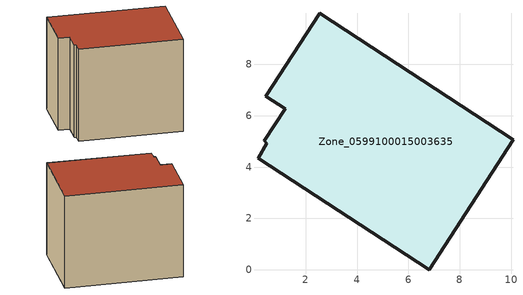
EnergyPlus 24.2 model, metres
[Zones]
Zone_0599100015003635
 floor ground (C_G): 2.54,9.99 10.07,5.05 6.81,0 0.14,4.34 0.49,4.93 0.39,5.03 1.19,6.27 0.44,6.75 z0.79
 wall outside (C_F): 10.07,5.05 2.54,9.99 0.44,6.75 1.19,6.27 0.39,5.03 0.49,4.93 0.14,4.34 6.81,0 10.07,5.05 z0.79:8.29
 roof outside (C_R): 0.49,4.93 0.14,4.34 6.81,0 10.07,5.05 2.54,9.99 0.44,6.75 1.19,6.27 0.39,5.03 z8.29
[BUILDING]
Pand.0599100015003635: North Axis=0; Terrain=City; Loads Convergence Tolerance Value=0.04; Temperature Convergence Tolerance Value=0.4; Solar Distribution=FullExterior; Maximum Number of Warmup Days=25; Minimum Number of Warmup Days=1
[Site:Location]
Rotterdam.The.Hague.AP_ZH_NLD Design_Conditions: Latitude=51.96; Longitude=4.45; Time Zone=1; Elevation=-4.5
[SITE:GROUNDTEMPERATURE:BUILDINGSURFACE]
18, 18, 18, 18, 18, 18, 18, 18, 18, 18, 18, 18
[MATERIAL] Thermal Absorptance=0.9; Solar Absorptance=0.7; Visible Absorptance=0.7
Name | Roughness | Thickness | Conductivity | Density | Specific Heat
G.TI.1965-1974 | MediumSmooth | 0.15 | 0.882353 | 540 | 1210
F.TI.1965-1974 | Rough | 0.3 | 0.697674 | 1920 | 840
R.TI.1965-1974 | MediumRough | 0.2 | 0.232558 | 1500 | 1000
[CONSTRUCTION]
C_G: G.TI.1965-1974
C_F: F.TI.1965-1974
C_R: R.TI.1965-1974
[ZONE]
Zone_0599100015003635: Type=1; Multiplier=1; Ceiling Height=Autocalculate; Volume=Autocalculate; Floor Area=autocalculate; Part of Total Floor Area=Yes
[ZONEINFILTRATION:DESIGNFLOWRATE]
Infil_Zone_0599100015003635: Zone or ZoneList or Space or SpaceList=Zone_0599100015003635; Schedule=AlwaysOn; Design Flow Rate Calculation Method=Flow/Area; Flow Rate per Floor Area=0.003; Constant Term Coefficient=1; Temperature Term Coefficient=0; Velocity Term Coefficient=0; Velocity Squared Term Coefficient=0
[HVACTEMPLATE:ZONE:IDEALLOADSAIRSYSTEM]
Zone_0599100015003635: Maximum Heating Supply Air Temperature=50; Minimum Cooling Supply Air Temperature=13; Maximum Heating Supply Air Humidity Ratio=0.0156; Minimum Cooling Supply Air Humidity Ratio=0.0077; Heating Limit=NoLimit; Cooling Limit=NoLimit; Dehumidification Control Type=ConstantSensibleHeatRatio; Cooling Sensible Heat Ratio=0.7; Dehumidification Setpoint=60; Humidification Control Type=None; Humidification Setpoint=30; Outdoor Air Method=None; Outdoor Air Flow Rate per Person=0.00944; Outdoor Air Flow Rate per Zone Floor Area=0; Outdoor Air Flow Rate per Zone=0; Demand Controlled Ventilation Type=None; Outdoor Air Economizer Type=NoEconomizer; Heat Recovery Type=None; Sensible Heat Recovery Effectiveness=0.7; Latent Heat Recovery Effectiveness=0.65
[ZONECONTROL:THERMOSTAT]
ThermostatControl_Zone_0599100015003635: Zone or ZoneList=Zone_0599100015003635; Control Type Schedule=DualSetpointControlType; Control 1=Thermostat_Zone_0599100015003635; Temperature Difference Between Cutout And Setpoint=0
[THERMOSTATSETPOINT:DUALSETPOINT]
Thermostat_Zone_0599100015003635: Heating Setpoint Temperature Schedule=HeatingSetpoint_Zone_0599100015003635; Cooling Setpoint Temperature Schedule=CoolingSetpoint_Zone_0599100015003635
[SCHEDULE:COMPACT]
HeatingSetpoint_Zone_0599100015003635: Through: 12/31, For: AllDays, Until: 24:00, 21
CoolingSetpoint_Zone_0599100015003635: Through: 12/31, For: AllDays, Until: 24:00, 24
DualSetpointControlType: Through: 12/31, For: AllDays, Until: 24:00, 4
AlwaysOn: Through: 12/31, For: AllDays, Until: 24:00, 1
